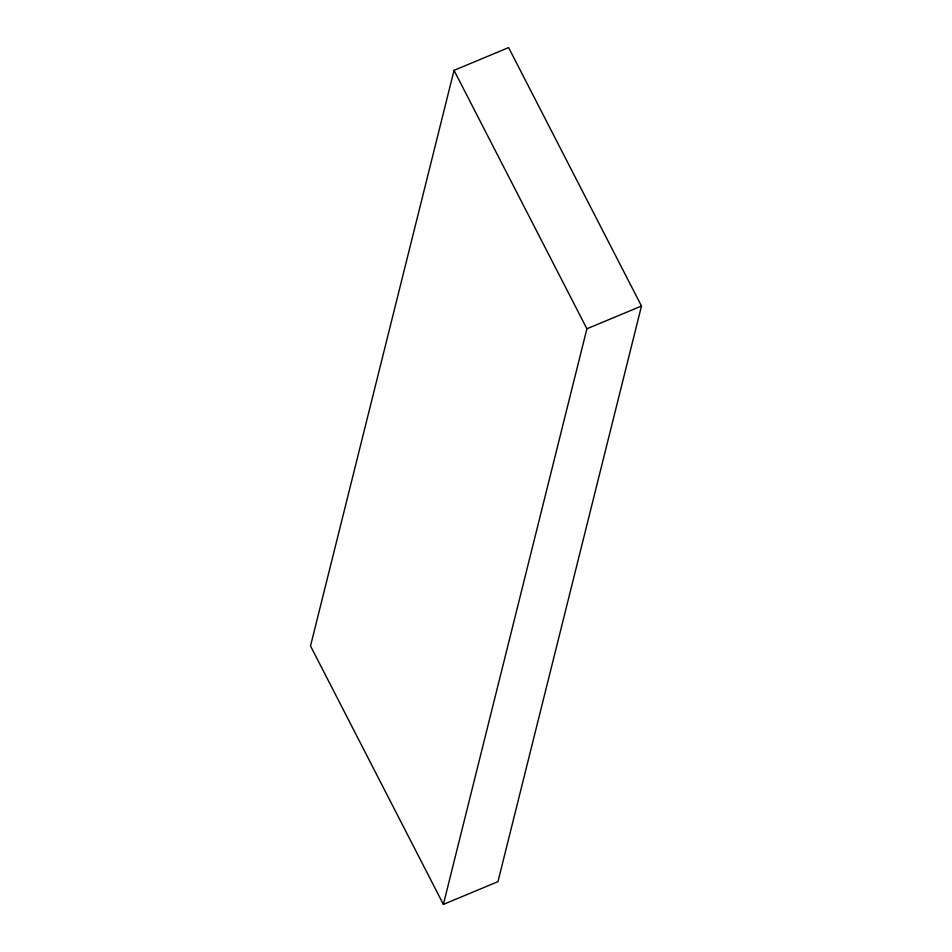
<?xml version="1.0" encoding="UTF-8"?>
<svg xmlns="http://www.w3.org/2000/svg" width="952" height="952" viewBox="0 0 952 952"><rect width="100%" height="100%" fill="white"/><g stroke="black" fill="none" stroke-linecap="round" stroke-linejoin="round"><path stroke-width="1.43" d="M454.033 70.353L310.519 645.968L443.382 904.4L497.967 881.647L641.481 306.032L508.618 47.6L454.033 70.353L586.896 328.785L443.382 904.4M586.896 328.785L641.481 306.032"/></g></svg>
